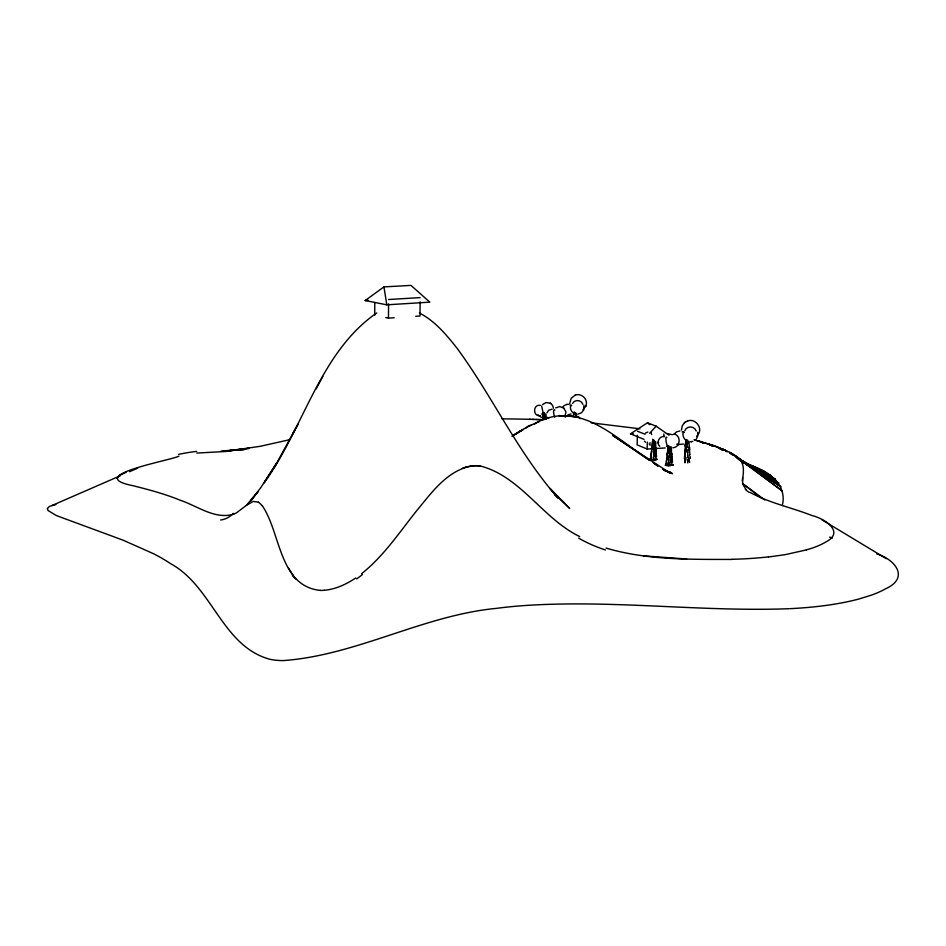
<?xml version="1.0" encoding="UTF-8"?>
<svg xmlns="http://www.w3.org/2000/svg" width="946" height="946" viewBox="0 0 946 946"><rect width="100%" height="100%" fill="white"/><g stroke="black" fill="none" stroke-linecap="round" stroke-linejoin="round"><path stroke-width="1.42" d="M687.789 449.622L687.742 452.318M374.711 315.243L374.77 302.519M575.807 415.755L575.818 413.91A28.38 20.434 -77.9 0 0 575.807 413.307L575.807 412.894M655.14 450.651L655.14 449.811M394.21 317.75L388.475 318.128L388.558 303.82M654.939 445.743L654.951 444.052A22.799 17.265 78.3 0 0 654.963 443.544L654.939 442.87M671.412 450.201L671.412 449.516M420.119 301.857L420 316.011L415.708 316.295M670.489 456.09L670.489 455.061M686.063 451.502L686.051 452.365M575.263 414.856L575.263 414.655A25.258 7.875 87.9 0 0 575.322 413.627L575.263 412.988M670.371 450.899L670.395 449.173A23.224 13.481 83.6 0 0 670.407 448.652M653.852 449.977L653.899 447.564M653.852 450.142L653.816 451.668M544.352 419.575L544.458 413.91M745.945 489.366L742.681 484.198L742.61 477.541M687.718 443.958L687.742 442.846M654.005 443.331L654.041 441.794A21.179 1.561 -89.1 0 1 654.064 440.41M742.303 480.97C743.698 472.35 745.353 461.743 736.331 456.421A172.527 34.836 1.4 0 0 729.874 452.365L714.088 445.767L694.447 439.855M544.104 412.929L544.056 414.478M687.73 452.767L687.777 455.736M543.974 416.63L544.045 414.632M637.403 435.314L637.131 444.857L647.123 449.031L652.693 448.7M653.946 445.696L653.97 444.679M647.123 449.031L647.336 442.149M686.075 450.627L686.181 448.439M668.928 455.842L668.881 456.883M669.212 449.752L669.177 450.769L669.342 446.701M573.501 414.774L573.595 412.917M542.969 417.02L542.933 417.789M653.544 440.363L653.509 441.025M684.514 456.528L684.419 458.81M685.483 450.627L685.519 449.953M686.027 442.763L686.051 442.089M543.063 416.654L543.087 416.335A19.736 17.738 69.3 0 1 543.11 415.72L543.3 413.875A19.854 17.749 70.2 0 0 543.347 412.953L543.465 413.497M669.271 448.227L669.342 446.867A21.628 3.796 -86.1 0 0 669.354 446.134M685.732 442.503L685.862 440.28A17.773 1.715 -88.2 0 0 685.602 442.988M685.696 443.166L685.637 444.277M685.543 449.291L685.046 455.594A10.725 10.288 83.5 0 0 685.188 456.965M668.195 449.385L668.231 448.877A21.9 17.702 75.6 0 1 668.254 448.191L668.479 446.169M685.105 449.835L685.164 448.948M652.314 445.294L652.397 443.863A21.415 19.712 62.7 0 1 652.444 443.201L652.539 442.373M649.831 458.987L650.139 460.087L654.254 460.335M685.07 450.722L684.821 453.394M653.781 452.342L653.71 454.588M652.302 445.46L652.373 444.112A20.824 18.388 -67 0 1 652.456 443.272L652.48 442.87M669.011 453.761L669.07 452.874M573.796 412.917L573.749 413.745A25.708 11.849 -83.4 0 0 573.749 414.573M651.688 450.166L651.155 454.198M667.521 455.795L667.64 454.257M667.793 450.473L667.876 449.102A21.356 20.552 -42.4 0 1 667.959 448.25L668.148 446.547A21.663 20.895 -41.9 0 0 668.195 446.027M686.157 440.292L686.098 441.191A27.789 11.246 -83.2 0 0 686.098 442.078M651.64 451.006L651.451 452.519M651.735 449.669L651.77 449.173M651.037 455.239L650.919 456.823M663.997 436.603L663.82 433.989M674.001 433.989C681.475 435.444 680.505 447.529 672.866 447.73M667.155 454.742L666.54 459.354M667.888 464.167L665.227 465.29L668.905 465.929L673.162 464.805M668.775 458.278L668.68 459.862A9.697 9.637 19.5 0 0 668.763 461.104L668.952 462.346M685.661 447.706L685.803 446.346M652.456 443.201L652.515 442.539M543.181 414.372L543.039 415.767A19.251 17.477 -66 0 0 543.004 416.547M684.608 455.168L684.762 453.832M652.586 441.924L652.669 441.214A21.51 19.7 64.6 0 0 652.728 440.375M652.551 442.267L652.634 441.546M685.259 447.836L685.365 446.95M685.519 445.613L685.448 446.276M667.403 457.308L667.131 458.964M666.315 460.761L666.268 461.116M233.709 514.175C214.872 519.768 197.714 506.098 180.532 500.351C165.077 494.001 148.912 489.685 132.736 485.653C82.692 475.578 170.978 460.466 178.936 456.126M542.578 420.438L542.85 419.267M651.9 448.321L652.09 447.304M651.38 452.98L651.226 453.796M667.356 453.382L667.557 452.354M650.99 454.813L650.6 456.35M585.905 405.739C588.53 399.401 581.293 392.625 575.168 395.168M665.523 464.687L666.481 461.364M684.963 457.687L685.377 456.41M116.902 478.191L119.421 475.436L125.972 472.373M546.918 412.799L548.763 410.209L552.192 409.145M583.055 409.677L585.669 406.354M578.089 414.112L581.471 412.763L583.635 410.02M583.587 410.126L583.954 405.337M585.621 406.484L585.964 405.609M233.65 514.045A203.366 68.857 65.8 0 0 236.299 512.98L246.291 505.436L257.927 491.707L250.702 500.966L260.966 487.356L276.965 462.606L264.029 482.909C303.548 428.857 319.5 352.468 376.756 312.925M274.281 467.525L297.943 424.34L292.409 434.38M316.047 388.948L322.846 376.496M531.51 425.227L528.672 425.724L526.248 427.947M562.48 407.478L564.183 405.574L566.902 404.391M564.868 416.76L565.968 411.924L563.65 407.986M674.025 434.309L676.449 431.92L679.926 430.962M697.817 434.924C703.469 428.195 695.286 417.872 687.529 420.982M696.457 438.743L697.734 436.035L697.675 432.334M649.63 433.28L656.146 426.173L669.07 435.255M542.484 404.581L546.008 402.558L550.241 403.197M534.218 424.447L535.164 423.572M565.401 416.914L568.298 414.726L571.1 413.934M684.514 422.732L682.255 425.735L681.463 430.134M696.646 436.189L697.261 435.586M685.058 422.294L687.671 420.935M684.384 422.838L685.176 422.2M361.609 573.69C383.485 556.354 399.094 532.811 416.299 511.183C431.258 493.197 446.559 471.002 470.99 466.082A55.672 43.883 84.3 0 1 479.835 465.858C520.702 476.181 542.543 518.585 579.697 536.583M246.291 505.436L253.161 501.451L258.388 502.113M365.168 300.532L383.946 286.898L410.99 285.396L429.815 302.152L386.808 304.825L365.168 300.532L368.1 300.355M555.716 407.868L559.772 406.567L563.745 408.057M535.247 423.501L537.08 422.531M355.731 577.971C346.354 584.285 335.7 589.275 324.312 590.28M645.456 433.043L647.88 432.05M644.037 439.37L630.485 433.836L647.466 422.803L656.146 426.173M523.032 429.484L512.212 436.13L523.032 429.484L513.146 435.314M515.818 433.871L526.626 427.308L540.97 420.497M654.242 460.513L657.139 459.188M683.473 444.005L678.046 444.62M789.106 608.716C701.033 612.015 613.02 599.646 524.959 605.523A179.752 56.311 1.9 0 0 496.544 608.361C422.945 615.349 356.63 655.389 282.996 660.604A25.861 7.994 -1.4 0 1 273.193 659.87A29.22 9.011 -1.4 0 1 269.811 659.267C222.003 646.236 212.519 586.473 170.658 563.71A714.1 179.373 -7.4 0 0 153.406 553.658L123.169 540.213L56.334 515.558L48.033 510.509L47.335 508.57L49.192 506.654A18.719 4.127 -2.3 0 1 51.557 505.696L120.248 475.779M129.637 471.687L137.69 468.175M575.274 395.121L571.23 398.136L569.693 403.587M692.779 441.38L690.651 441.747M51.853 505.602L55.885 504.62M465.527 467.324L470.812 466.106A55.708 43.894 83.3 0 1 479.823 465.952M806.394 549.91L785.322 554.628L768.448 557.017M650.41 443L649.204 443.225M537.742 422.342L538.747 422.176M544.636 419.054C584.77 404.439 619.098 440.824 649.512 460.146M289.961 439.642L260.032 446.346L226.2 451.23L249.437 448.321L223.646 451.076L244.234 449.551L221.104 451.017M658.641 442.421L657.494 442.574M566.772 404.403L568.818 404.32M540.343 405.373C532.622 403.918 532.752 417.269 540.497 415.601M691.029 441.723L691.632 441.652M196.792 453.051L226.461 451.455M649.666 459.472L657.245 459.531M388.581 299.527L420.154 297.612M655.472 448.534L665.215 447.955M630.485 433.836L633.312 433.682M790.206 608.656L790.868 608.621A156.244 40.016 3 0 0 815.606 606.693L820.206 606.173A170.883 43.516 2.9 0 0 859.358 598.877L871.432 595.129A184.281 46.744 2.8 0 0 885.397 588.897C910.076 577.911 895.082 559.216 876.646 553.895M732.098 559.441C690.036 559.358 646.839 560.198 606.126 548.089M530.41 419.315L514.458 418.983A235.755 48.364 1.1 0 0 501.9 418.889M529.488 419.291L540.734 419.646A208.38 42.097 1.1 0 1 543.217 419.74M532.255 419.362L534.1 419.421M535.933 419.48L536.855 419.504A209.858 42.428 1.1 0 1 542.484 419.705M686.69 559.039L643.434 555.846M320.091 590.399C278.904 585.917 280.844 532.527 262.148 505.531M670.56 464.9L673.268 465.148M591.155 422.838L639.886 428.798M664.565 436.567C659.421 435.598 655.732 442.74 659.717 446.299M650.446 444.998L649.24 444.655M541.514 417.434L537.931 414.845M385.732 317.56L388.475 318.128M694.139 439.772L713.118 445.424L724.991 450.012M664.116 470.375L670.548 472.373L665.121 470.564M676.816 444.123L677.632 444.478M677.49 444.431L678.152 444.655M829.654 537.115L832.35 538.026M742.09 462.464L744.088 463.15M749.752 465.196C767.797 470.363 787.687 484.411 782.271 505.613M637.521 431.234L645.042 434.249M666.008 471.013L672.523 473.65L662.472 469.157M742.492 461.754L757.332 468.27M741.971 461.731L764.687 471.782L739.24 459.886M703.091 442.988L699.082 441.108L703.067 443.024M741.629 461.506L770.884 475.531L738.046 458.952M713.095 446.346L707.845 443.698L711.747 445.755M662.72 469.287L670.572 473.378L612.689 435.408L649.287 460.194M741.699 461.494L775.566 479.291L736.804 457.899M722.59 450.048L716.134 446.488L722.401 450.154M742.492 461.885L778.913 483.134L736.012 457.001M419.385 313.008C434.912 320.93 446.216 334.612 456.871 347.998C492.689 396.611 517.829 452.685 558.081 498.081L550.016 488.455L569.693 508.428L554.545 493.978M749.859 492.287C769.346 503.047 791.483 507.494 812.082 515.57C824.132 518.384 845.606 531.936 825.704 542.058A152.755 35.735 2.4 0 1 806.382 549.898M550.655 403.445L552.511 405.278L553.54 408.223M550.158 403.15L550.761 403.504M821.778 519.697L886.343 558.684M727.178 451.62L723.394 449.315L727.06 451.715M729.697 453.158L733.481 455.464M739.323 459.709L744.218 462.913M746.678 464.51L780.994 486.894L730.005 452.436L782.165 490.879L735.302 455.653M654.171 463.505L657.837 465.976M653.118 462.641L657.919 465.964M554.616 494.581L559.263 498.235L554.486 493.883M764.746 499.996L742.515 483.512L762.133 498.577M645.621 442.29L644.38 441.143M548.633 418.57L547.509 417.304M647.466 422.803L649.713 424.695M578.444 416.524L580.028 418.723M292.964 575.002L289.831 570.308M289.606 569.918L288.471 567.967M651.132 432.523L651.676 434.663M543.3 413.402L543.193 413.059A19.641 17.903 -65.6 0 1 543.193 414.206M653.036 441.037L652.693 439.133M541.656 406.023L543.181 413M688.203 458.006L687.99 457.107M688.369 458.692L688.522 459.366M654.088 457.013L653.852 455.806M670.927 462.156L670.726 460.962M655.637 456.729L655.448 455.57M672.086 458.621L672.192 459.307M383.946 286.898L386.808 304.825M672.216 459.472L671.897 457.237M671.695 453.465L671.542 452.436A14.71 14.356 9.6 0 1 671.376 450.544L671.412 449.35A20.339 19.819 18 0 0 671.388 448.321L671.293 446.95M655.945 448.179L655.791 447.186A14.285 13.705 -47.5 0 1 655.744 445.341L655.661 444.171A19.89 19.18 -41.9 0 0 655.625 443.166M689.93 454.518L689.669 452.283M656.441 454.033L656.134 451.857M672.523 461.932L672.37 460.643M690.414 458.396L690.213 456.693M689.457 447.399L689.267 446.063A20.859 20.351 -2.3 0 1 689.114 443.615L689.137 441.841A27.41 26.784 7.6 0 0 689.126 441.392M655.294 454.399L655.14 452.176M685.093 456.977L685.353 459.307M670.56 459.756L670.478 457.474M655.081 448.629L654.987 447.257M545.925 414.135L546.043 415.684A18.364 17.915 -35.6 0 1 546.067 416.618L546.079 417.706M656.607 456.421L656.571 455.795M655.531 441.498L655.637 443.166M670.43 453.323L670.395 452.448M545.31 414.927L545.286 414.135M545.322 415.389L545.345 416.015A21.06 15.112 80.3 0 1 545.357 416.488M671.837 454.837L671.861 456.54M687.742 447.588L687.718 446.441M656.098 451.183L656.063 449.516A13.327 12.889 -30.5 0 0 655.874 448.191M654.928 442.361L654.904 441.522M689.599 449.173L689.622 451.384M670.383 446.926L670.395 448.652M576.646 415.814L576.646 414.372A25.223 24.738 24.1 0 0 576.634 413.958M545.345 416.488L545.345 418.049M687.766 440.375L687.766 441.049A27.316 10.146 87.4 0 1 687.813 442.196M554.829 417.162A4.21 1.183 79.4 0 1 553.599 411.77A4.21 1.183 79.4 0 1 554.829 410.067M542.744 417.801A14.675 13.279 -65.6 0 1 542.555 419.48M543.252 417.612A15.443 13.883 68.5 0 1 543.063 419.326M546.268 419.397A13.197 12.818 -43 0 1 546.138 417.694M545.203 419.456A15.715 11.506 80 0 1 545.156 418.014M544.376 413.118A2.33 1.821 51.9 0 1 543.891 412.941M543.134 412.905A2.791 2.542 -52 0 1 541.62 414.159M574.293 411.983A3.713 1.691 69.4 0 1 571.017 410.032A3.713 1.691 69.4 0 1 571.514 405.55M570.19 405.361A3.098 1.052 52.2 0 1 571.62 405.361M572.567 403.434A5.475 4.99 9.6 0 1 582.842 404.285M687.458 459.65A15.361 8.869 83.8 0 1 687.777 462.949M687.848 457.143A10.914 9.626 -88.8 0 1 687.624 455.759M688.877 447.955A19.665 6.421 87.1 0 1 688.913 450.154M687.068 446.37A21.25 8.526 87.3 0 1 687.08 443.698M685.223 459.307A14.734 14.521 71.6 0 1 684.951 462.76M686.288 449.184A20.907 10.087 -83 0 1 686.406 447.718M685.247 444.088A22.479 8.821 -83 0 1 685.07 446.37M685.436 458.928A21.297 19.618 85.8 0 1 684.857 462.476M684.916 456.563A15.29 9.034 -89.3 0 1 684.999 455.263M685.424 448.948A28.084 25.625 -63.9 0 1 685.531 447.848M685.483 444.277A28.593 25.306 -66.5 0 1 685.365 445.601M685.495 460.56A14.616 8.159 -63.1 0 1 686.087 457.557M686.512 451.041A14.568 3.571 -84.6 0 1 686.536 450.261M688.109 461.53A20.055 18.506 12.1 0 1 688.061 461.092M689.717 462.369A17.17 9.117 69.6 0 1 688.889 457.722M689.48 454.588A12.416 1.821 80.1 0 1 689.646 455.818M689.433 452.283A17.194 15.68 62 0 1 689.398 451.372M689.563 447.387A19.535 18.979 16 0 1 689.693 449.173M686.843 439.393A4.032 1.632 70.2 0 1 683.426 436.756A4.032 1.632 70.2 0 1 684.36 432.523M682.243 431.861A3.358 1.265 50.9 0 1 683.438 431.861M684.703 430.903A5.96 5.38 2 0 1 696.221 431.009M654.194 440.446A2.531 1.904 54.9 0 1 653.674 440.351M651.546 456.894A11.399 9.945 -82.3 0 1 650.801 459.993M651.226 455.239A8.289 4.6 -83.8 0 1 651.333 454.246M652.054 449.681A14.959 13.551 -65.6 0 1 652.232 448.357M652.078 445.46A15.881 13.965 -66.7 0 1 651.853 447.281M652.705 440.422A21.261 18.849 -66.7 0 1 652.622 441.593M651.439 457.036A10.985 3.11 -77.7 0 1 650.269 460.69M651.51 453.631A8.1 1.703 -76 0 1 651.25 454.801M651.487 449.102A16.023 14.261 70.2 0 1 651.676 447.931M652.539 445.235A16.732 15.396 62.4 0 1 652.314 447.08M656.347 459.236A11.151 8.136 57.1 0 1 655.85 456.22M656.169 453.903A7.686 3.11 74.8 0 1 656.264 454.955M656.051 451.869A11.175 10.713 41.5 0 1 656.016 451.183M654.786 459.117A15.171 0.662 82.3 0 1 654.939 460.229M655.164 455.818A10.796 4.328 87.8 0 1 654.987 454.565M654.738 452.082A15.041 7.402 84.7 0 1 654.738 451.372M655.566 448.652A15.976 11.671 78.3 0 1 655.613 449.882M654.786 447.257A17.028 13.161 77.7 0 1 654.738 445.708M653.426 457.119A12.948 10.146 86.7 0 1 653.52 460.241M653.769 455.818A9.436 9.176 -85.9 0 1 653.615 454.6M653.402 451.798A12.984 4.08 -85 0 1 653.379 452.425M653.438 447.21A15.786 1.348 -89 0 1 653.52 444.384M654.041 443.568A20.422 1.313 -89 0 1 654.017 444.443M667.332 446.015A3.086 2.59 -60.5 0 1 666.481 446.429M668.325 445.696A4.564 1.017 79.7 0 1 666.161 441.817A4.564 1.017 79.7 0 1 666.847 437.513M666.965 462.168A11.624 8.455 -81.4 0 1 666.043 465.408M666.587 460.418A8.467 2.838 -81.6 0 1 666.741 459.437M667.273 454.754A15.337 14.923 -33.9 0 1 667.486 453.394M667.687 450.473A16.188 15.55 -43.2 0 1 667.438 452.342M667.379 458.916A8.254 3.618 -71.7 0 1 667.119 460.004M667.214 454.127A16.378 12.428 79.5 0 1 667.391 452.921M668.503 450.308A17.04 13.788 75.1 0 1 668.29 452.212M669.401 450.982A21.663 5.889 88.6 0 1 669.366 451.857M672.168 464.829A11.399 6.48 66.2 0 1 671.53 461.518M671.873 459.153A7.852 1.407 78.9 0 1 672.003 460.134M671.731 457.237A11.411 10.122 66.3 0 1 671.695 456.528M671.826 453.453A13.634 13.185 26.3 0 1 671.944 454.837M669.886 462.878A15.491 4.434 85 0 1 670.17 465.397M670.454 461.092A11.033 6.764 -89.6 0 1 670.276 459.839M670.016 457.261A15.373 4.044 88.2 0 1 670.028 456.492M671.069 453.926A16.295 8.904 83.4 0 1 671.092 455.215M670.135 452.425A17.418 10.394 83.3 0 1 670.111 450.828M668.55 462.393A13.197 12.062 87.5 0 1 668.455 465.669M668.526 456.942A13.244 7.119 -81.4 0 1 668.479 457.592M669.733 454.849A14.923 3.346 -86.3 0 1 669.792 453.713M668.692 451.159A16.117 2.625 -86 0 1 668.597 452.779M669.271 449.385A20.859 3.749 -86.1 0 1 669.307 448.522M768.187 556.91A131.447 30.982 2.5 0 1 731.956 559.311M605.452 549.969A132.475 121.041 8.7 0 1 578.656 538.156M462.381 468.388A64.257 50.54 86.6 0 1 465.527 467.3M362.46 574.494A124.541 107.454 18.2 0 1 356.642 578.94M324.301 590.292A20.304 8.928 -11.3 0 1 320.079 590.41M295.696 578.905A168.447 91.277 -43.2 0 1 292.42 575.499M258.388 502.255A100.406 23.555 89.5 0 1 262.125 505.826M233.26 513.323A179.279 59.693 64.8 0 1 220.643 520.004M178.605 454.376A180.355 173.485 -38.4 0 1 196.65 451.408M666.8 433.528A262.633 54.466 0.9 0 1 672.559 434.711M748.948 492.263A105.857 20.079 6 0 1 745.342 489.33M576.918 416.725L558.956 415.613L576.918 416.725"/></g></svg>
